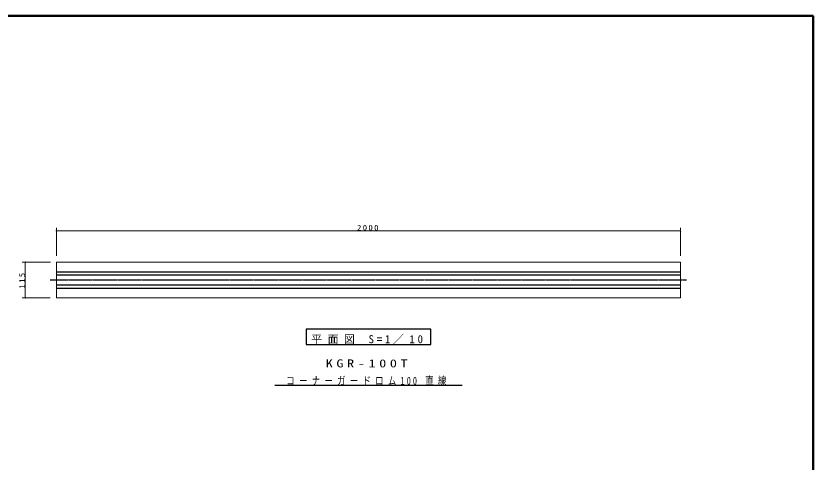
# Model space of a CAD drawing. Units: millimetres at full size. Extents: x -3908 to 0, y -198 to 2670.
# Drawn here: x -2555 to 0, y 1239 to 2670 of the extents above; entities that cross this region are included whole.
import ezdxf

# ---------------------------------------------------------------- set-up
doc = ezdxf.new("R2010")
doc.units = ezdxf.units.MM
doc.linetypes.add('USER2', pattern=[6, 3, -1, 1, -1])
for name, color, linetype, lineweight in [('A3図枠', 7, 'Continuous', 25), ('線', 7, 'Continuous', 25), ('補助', 2, 'Continuous', 13)]:
    doc.layers.add(name, color=color, linetype=linetype, lineweight=lineweight)
doc.styles.add('ＭＳ ゴシック', font='')
doc.styles.get('ＭＳ ゴシック').set_extended_font_data('MS Gothic')

# ---------------------------------------------------------------- blocks, each defined once
blk = doc.blocks.new('dimension_origin')
at = {"color": 0, "linetype": 'Continuous', "lineweight": -2}
blk.add_circle((0, 0), 1.25, dxfattribs=at)

msp = doc.modelspace()

# ---------------------------------------------------------------- linework, layer by layer
at = {"layer": 'A3図枠', "lineweight": 50}
for p, q in [((0, 2670), (-3850, 2670)), ((0, 0), (0, 2670))]:
    msp.add_line(p, q, dxfattribs=at)
at = {"layer": '線', "lineweight": 13}
for p, q in [((-2425, 1880.378), (-2425, 1765.378)), ((-2425, 1880.378), (-425, 1880.378)), ((-425, 1880.378), (-425, 1765.378)), ((-2425, 1765.378), (-425, 1765.378))]:
    msp.add_line(p, q, dxfattribs=at)
at = {"layer": '線', "color": 2}
for p, q in [((-2425, 1848.878), (-425, 1848.878)), ((-2425, 1838.878), (-425, 1838.878)), ((-2425, 1806.878), (-425, 1806.878)), ((-2425, 1796.878), (-425, 1796.878))]:
    msp.add_line(p, q, dxfattribs=at)
at = {"layer": '線', "color": 20, "linetype": 'USER2'}
msp.add_line((-2445, 1822.878), (-405, 1822.878), dxfattribs=at)
at = {"layer": '補助'}
for p, q in [((-2425, 1900.378), (-2425, 1990.378)), ((-2425, 1980.378), (-425, 1980.378)), ((-425, 1900.378), (-425, 1990.378)), ((-2444.323, 1880.378), (-2535, 1880.378)), ((-2525, 1765.378), (-2525, 1880.378)), ((-2445, 1765.378), (-2535, 1765.378))]:
    msp.add_line(p, q, dxfattribs=at)
at = {"layer": '補助', "lineweight": 25}
msp.add_line((-1724.834, 1485.378), (-1125.166, 1485.378), dxfattribs=at)
msp.add_lwpolyline([(-1625, 1665.378), (-1625, 1615.378), (-1225, 1615.378), (-1225, 1665.378)], close=True, dxfattribs=at)

# ---------------------------------------------------------------- block references
at = {"layer": '補助', "xscale": 0.667, "yscale": 0.667}
msp.add_blockref('dimension_origin', (-2425, 1980.378), dxfattribs=at)
for p, rotation in [((-425, 1980.378), 180), ((-2525, 1880.378), 270), ((-2525, 1765.378), 90)]:
    msp.add_blockref('dimension_origin', p, dxfattribs=dict(at, rotation=rotation))

# ---------------------------------------------------------------- texts
at = {"layer": '補助', "attachment_point": 8, "style": 'ＭＳ ゴシック'}
for s, insert, char_height in [('\\T1.33;\\W1.1;2000', (-1425, 1981.378), 18.33), ('\\T1.5;平面図\\~S=1／10', (-1425, 1617.045), 25.66), ('\\T1.51;\\W1.3;KGR-100T', (-1425, 1542.015), 25.66), ('\\T1.51;\\W0.75;コーナーガードロム100\\~直線', (-1425, 1483.682), 25.66)]:
    msp.add_mtext(s, dxfattribs=dict(at, insert=insert, char_height=char_height))
at = {"layer": '補助', "insert": (-2526, 1822.878), "char_height": 18.33, "attachment_point": 8, "rotation": 90, "style": 'ＭＳ ゴシック'}
msp.add_mtext('\\T1.33;\\W1.1;115', dxfattribs=at)

doc.saveas('drawing.dxf')
